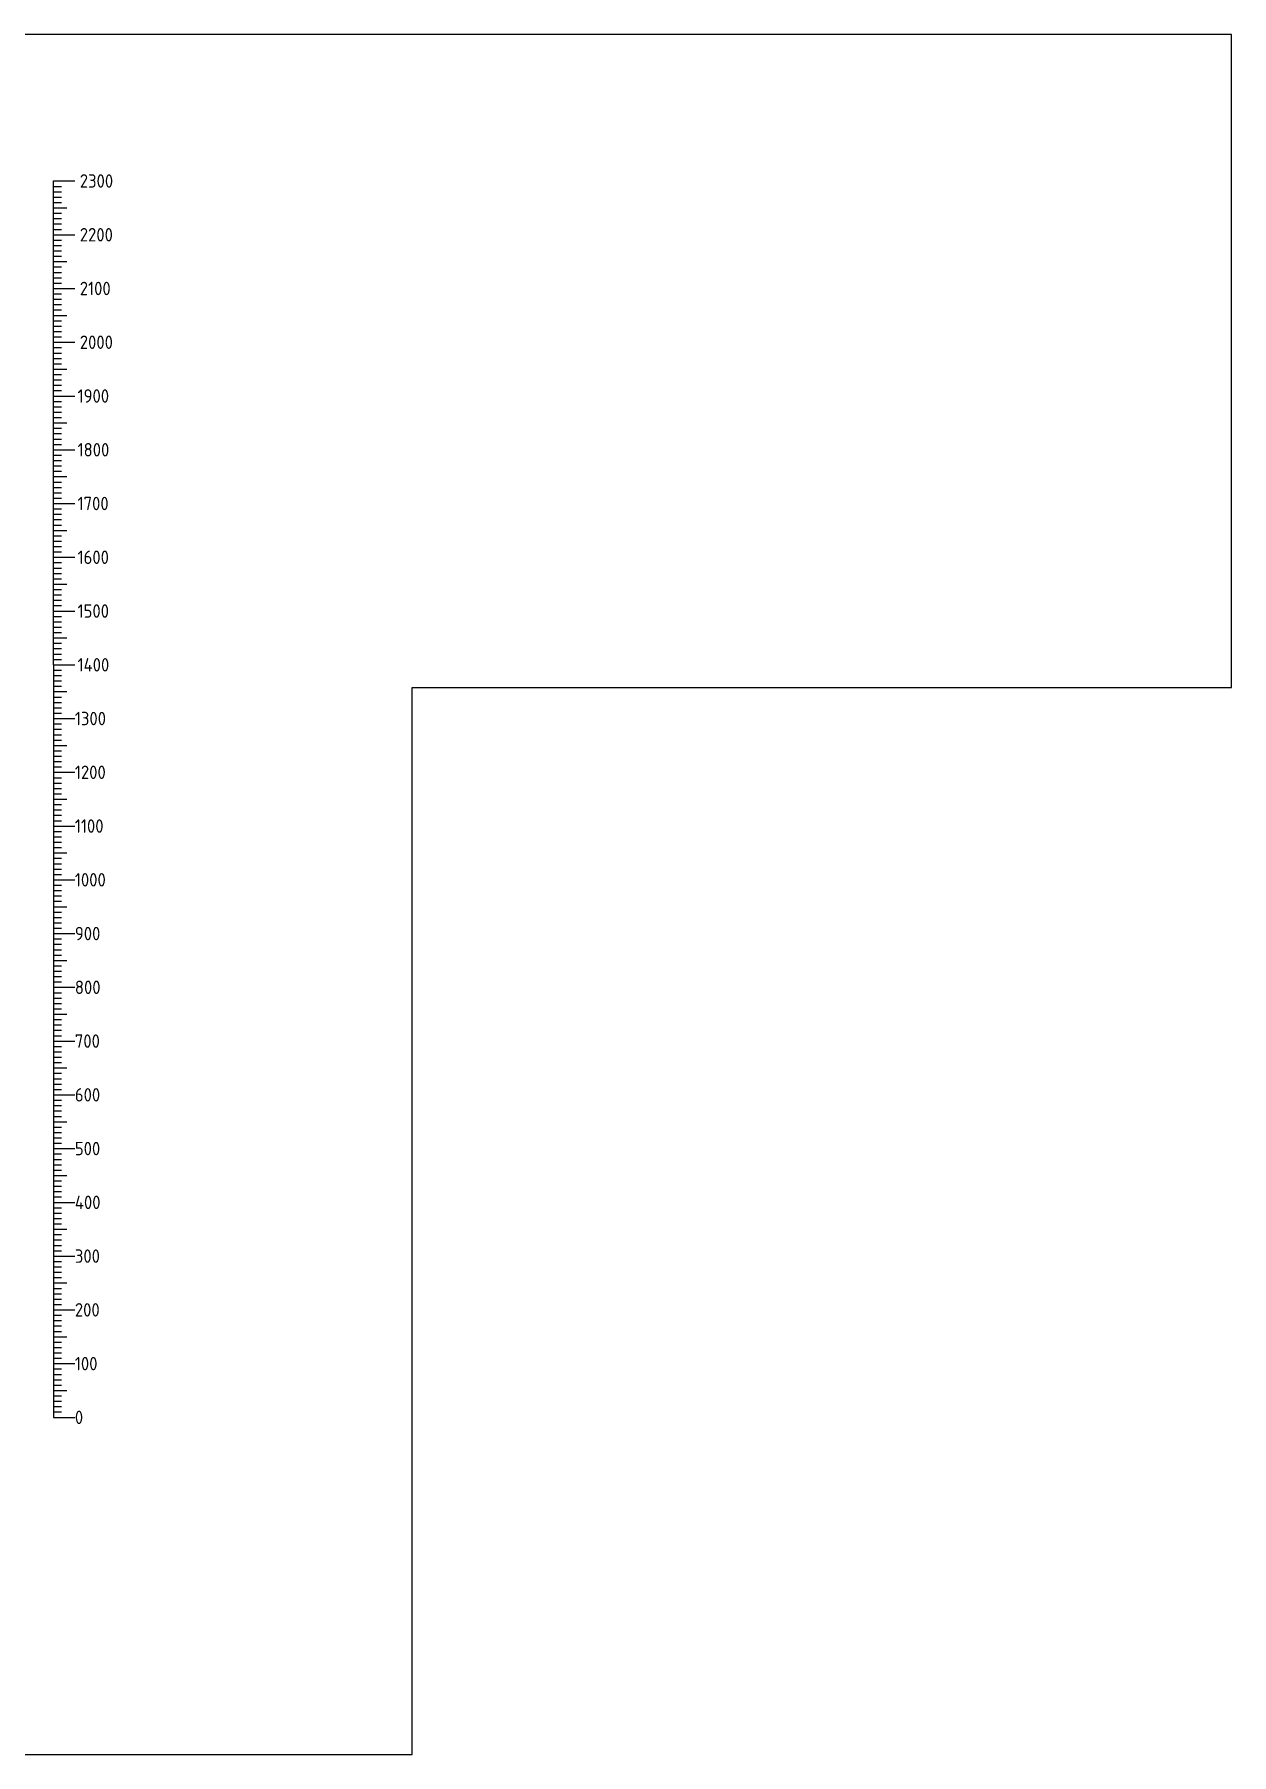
# Model space of a CAD drawing. Header units: millimetres. Extents: x 37984 to 70752, y 14140 to 37584.
# Drawn here: x 40349 to 42576, y 14140 to 17340 of the extents above; entities that cross this region are included whole.
import ezdxf
from ezdxf.enums import TextEntityAlignment as Align

# ---------------------------------------------------------------- set-up
doc = ezdxf.new("R2010")
doc.units = ezdxf.units.MM
doc.layers.add('! NO PLOT !', color=7, linetype='Continuous', true_color=0xff75dd, plot=False)
doc.styles.add('PI0', font='isocpeur.ttf', dxfattribs={"width": 0.9})

# ---------------------------------------------------------------- blocks, each defined once
blk = doc.blocks.new('skala_2300')
for p, q in [((0, 1400), (0, 2300)), ((0, 2300), (40, 2300)), ((0, 2290), (15, 2290)), ((0, 2280), (15, 2280)), ((0, 2270), (15, 2270)), ((0, 2260), (15, 2260)), ((0, 2250), (25, 2250)), ((0, 2240), (15, 2240)), ((0, 2230), (15, 2230)), ((0, 2220), (15, 2220)), ((0, 2210), (15, 2210)), ((0, 2200), (40, 2200)), ((0, 2190), (15, 2190)), ((0, 2180), (15, 2180)), ((0, 2170), (15, 2170)), ((0, 2160), (15, 2160)), ((0, 2150), (25, 2150)), ((0, 2140), (15, 2140)), ((0, 2130), (15, 2130)), ((0, 2120), (15, 2120)), ((0, 2110), (15, 2110)), ((0, 2100), (40, 2100)), ((0, 2090), (15, 2090)), ((0, 2080), (15, 2080)), ((0, 2070), (15, 2070)), ((0, 2060), (15, 2060)), ((0, 2050), (25, 2050)), ((0, 2040), (15, 2040)), ((0, 2030), (15, 2030)), ((0, 2020), (15, 2020)), ((0, 2010), (15, 2010)), ((0, 2000), (40, 2000)), ((0, 2000), (40, 2000)), ((0, 1990), (15, 1990)), ((0, 1980), (15, 1980)), ((0, 1970), (15, 1970)), ((0, 1960), (15, 1960)), ((0, 1950), (25, 1950)), ((0, 1940), (15, 1940)), ((0, 1930), (15, 1930)), ((0, 1920), (15, 1920)), ((0, 1910), (15, 1910)), ((0, 1900), (40, 1900)), ((0, 1890), (15, 1890)), ((0, 1880), (15, 1880)), ((0, 1870), (15, 1870)), ((0, 1860), (15, 1860)), ((0, 1850), (25, 1850)), ((0, 1840), (15, 1840)), ((0, 1830), (15, 1830)), ((0, 1820), (15, 1820)), ((0, 1810), (15, 1810)), ((0, 1800), (40, 1800)), ((0, 1790), (15, 1790)), ((0, 1780), (15, 1780)), ((0, 1770), (15, 1770)), ((0, 1760), (15, 1760)), ((0, 1750), (25, 1750)), ((0, 1740), (15, 1740)), ((0, 1730), (15, 1730)), ((0, 1720), (15, 1720)), ((0, 1710), (15, 1710)), ((0, 1700), (40, 1700)), ((0, 1690), (15, 1690)), ((0, 1680), (15, 1680)), ((0, 1670), (15, 1670)), ((0, 1660), (15, 1660)), ((0, 1650), (25, 1650)), ((0, 1640), (15, 1640)), ((0, 1630), (15, 1630)), ((0, 1620), (15, 1620)), ((0, 1610), (15, 1610)), ((0, 1600), (40, 1600)), ((0, 1590), (15, 1590)), ((0, 1580), (15, 1580)), ((0, 1570), (15, 1570)), ((0, 1560), (15, 1560)), ((0, 1550), (25, 1550)), ((0, 1540), (15, 1540)), ((0, 1530), (15, 1530)), ((0, 1520), (15, 1520)), ((0, 1510), (15, 1510)), ((0, 1500), (40, 1500)), ((0, 1490), (15, 1490)), ((0, 1480), (15, 1480)), ((0, 1470), (15, 1470)), ((0, 1460), (15, 1460)), ((0, 1450), (25, 1450)), ((0, 1440), (15, 1440)), ((0, 1430), (15, 1430)), ((0, 1420), (15, 1420)), ((0, 1410), (15, 1410)), ((0, 1400), (40, 1400)), ((0, 1400), (0, 540)), ((0, 1400), (40, 1400)), ((0, 1390), (15, 1390)), ((0, 1380), (15, 1380)), ((0, 1370), (15, 1370)), ((0, 1360), (15, 1360)), ((0, 1350), (25, 1350)), ((0, 1340), (15, 1340)), ((0, 1330), (15, 1330)), ((0, 1320), (15, 1320)), ((0, 1310), (15, 1310)), ((0, 1300), (40, 1300)), ((0, 1290), (15, 1290)), ((0, 1280), (15, 1280)), ((0, 1270), (15, 1270)), ((0, 1260), (15, 1260)), ((0, 1250), (25, 1250)), ((0, 1240), (15, 1240)), ((0, 1230), (15, 1230)), ((0, 1220), (15, 1220)), ((0, 1210), (15, 1210)), ((0, 1200), (40, 1200)), ((0, 1200), (40, 1200)), ((0, 1200), (40, 1200)), ((0, 1190), (15, 1190)), ((0, 1180), (15, 1180)), ((0, 1170), (15, 1170)), ((0, 1160), (15, 1160)), ((0, 1150), (25, 1150)), ((0, 1140), (15, 1140)), ((0, 1130), (15, 1130)), ((0, 1120), (15, 1120)), ((0, 1110), (15, 1110)), ((0, 1100), (40, 1100)), ((0, 1090), (15, 1090)), ((0, 1080), (15, 1080)), ((0, 1070), (15, 1070)), ((0, 1060), (15, 1060)), ((0, 1050), (25, 1050)), ((0, 1040), (15, 1040)), ((0, 1030), (15, 1030)), ((0, 1020), (15, 1020)), ((0, 1010), (15, 1010)), ((0, 1000), (40, 1000)), ((0, 1000), (40, 1000)), ((0, 1000), (40, 1000)), ((0, 1000), (40, 1000)), ((0, 990), (15, 990)), ((0, 980), (15, 980)), ((0, 970), (15, 970)), ((0, 960), (15, 960)), ((0, 950), (25, 950)), ((0, 940), (15, 940)), ((0, 930), (15, 930)), ((0, 920), (15, 920)), ((0, 910), (15, 910)), ((0, 900), (40, 900)), ((0, 890), (15, 890)), ((0, 880), (15, 880)), ((0, 870), (15, 870)), ((0, 860), (15, 860)), ((0, 850), (25, 850)), ((0, 840), (15, 840)), ((0, 830), (15, 830)), ((0, 820), (15, 820)), ((0, 810), (15, 810)), ((0, 800), (40, 800)), ((0, 800), (40, 800)), ((0, 800), (40, 800)), ((0, 800), (40, 800)), ((0, 800), (40, 800)), ((0, 790), (15, 790)), ((0, 780), (15, 780)), ((0, 770), (15, 770)), ((0, 760), (15, 760)), ((0, 750), (25, 750)), ((0, 740), (15, 740)), ((0, 730), (15, 730)), ((0, 720), (15, 720)), ((0, 710), (15, 710)), ((0, 700), (40, 700)), ((0, 690), (15, 690)), ((0, 680), (15, 680)), ((0, 670), (15, 670)), ((0, 660), (15, 660)), ((0, 650), (25, 650)), ((0, 640), (15, 640)), ((0, 630), (15, 630)), ((0, 620), (15, 620)), ((0, 610), (15, 610)), ((0, 600), (40, 600)), ((0, 600), (40, 600)), ((0, 600), (40, 600)), ((0, 600), (40, 600)), ((0, 600), (40, 600)), ((0, 600), (40, 600)), ((0, 590), (15, 590)), ((0, 580), (15, 580)), ((0, 570), (15, 570)), ((0, 560), (15, 560)), ((0, 550), (25, 550)), ((0, 540), (0, 0)), ((0, 540), (15, 540)), ((0, 530), (15, 530)), ((0, 520), (15, 520)), ((0, 510), (15, 510)), ((0, 500), (40, 500)), ((0, 490), (15, 490)), ((0, 480), (15, 480)), ((0, 470), (15, 470)), ((0, 460), (15, 460)), ((0, 450), (25, 450)), ((0, 440), (15, 440)), ((0, 430), (15, 430)), ((0, 420), (15, 420)), ((0, 410), (15, 410)), ((0, 400), (40, 400)), ((0, 400), (40, 400)), ((0, 400), (40, 400)), ((0, 400), (40, 400)), ((0, 400), (40, 400)), ((0, 400), (40, 400)), ((0, 400), (40, 400)), ((0, 390), (15, 390)), ((0, 380), (15, 380)), ((0, 370), (15, 370)), ((0, 360), (15, 360)), ((0, 350), (25, 350)), ((0, 340), (15, 340)), ((0, 330), (15, 330)), ((0, 320), (15, 320)), ((0, 310), (15, 310)), ((0, 300), (40, 300)), ((0, 290), (15, 290)), ((0, 280), (15, 280)), ((0, 270), (15, 270)), ((0, 260), (15, 260)), ((0, 250), (25, 250)), ((0, 240), (15, 240)), ((0, 230), (15, 230)), ((0, 220), (15, 220)), ((0, 210), (15, 210)), ((0, 200), (40, 200)), ((0, 200), (40, 200)), ((0, 200), (40, 200)), ((0, 200), (40, 200)), ((0, 200), (40, 200)), ((0, 200), (40, 200)), ((0, 200), (40, 200)), ((0, 200), (40, 200)), ((0, 190), (15, 190)), ((0, 180), (15, 180)), ((0, 170), (15, 170)), ((0, 160), (15, 160)), ((0, 150), (25, 150)), ((0, 140), (15, 140)), ((0, 130), (15, 130)), ((0, 120), (15, 120)), ((0, 110), (15, 110)), ((0, 100), (40, 100)), ((0, 90), (15, 90)), ((0, 80), (15, 80)), ((0, 70), (15, 70)), ((0, 60), (15, 60)), ((0, 50), (25, 50)), ((0, 40), (15, 40)), ((0, 30), (15, 30)), ((0, 20), (15, 20)), ((0, 10), (15, 10)), ((0, 0), (40, 0))]:
    blk.add_line(p, q)
at = {"style": 'PI0', "width": 0.9}
for s, p in [('2300', (49.2, 2300)), ('2200', (49.2, 2200)), ('2100', (49.2, 2100)), ('2000', (49.2, 2000)), ('1900', (45, 1900)), ('1800', (45, 1800)), ('1700', (45, 1700)), ('1600', (45, 1600)), ('1500', (45, 1500)), ('1400', (45, 1400)), ('1300', (40, 1300)), ('1200', (40, 1200)), ('1100', (40, 1100)), ('1000', (40, 1000)), ('900', (40, 900)), ('800', (40, 800)), ('700', (40, 700)), ('600', (40, 600)), ('500', (40, 500)), ('400', (40, 400)), ('300', (40, 300)), ('200', (40, 200)), ('100', (40, 100)), ('0', (40, 0))]:
    blk.add_text(s, height=25, dxfattribs=at).set_placement(p, align=Align.MIDDLE_LEFT)

msp = doc.modelspace()

# ---------------------------------------------------------------- linework, layer by layer
at = {"layer": '! NO PLOT !', "ltscale": 0.25}
msp.add_lwpolyline([(37984.324, 17339.576), (37984.324, 14139.576), (41051.871, 14139.576), (41051.871, 16124.741), (42576.324, 16124.741), (42576.324, 17339.576), (37984.324, 17339.576)], dxfattribs=at)

# ---------------------------------------------------------------- block references
msp.add_blockref('skala_2300', (40384.669, 14766.904))

doc.saveas('drawing.dxf')
